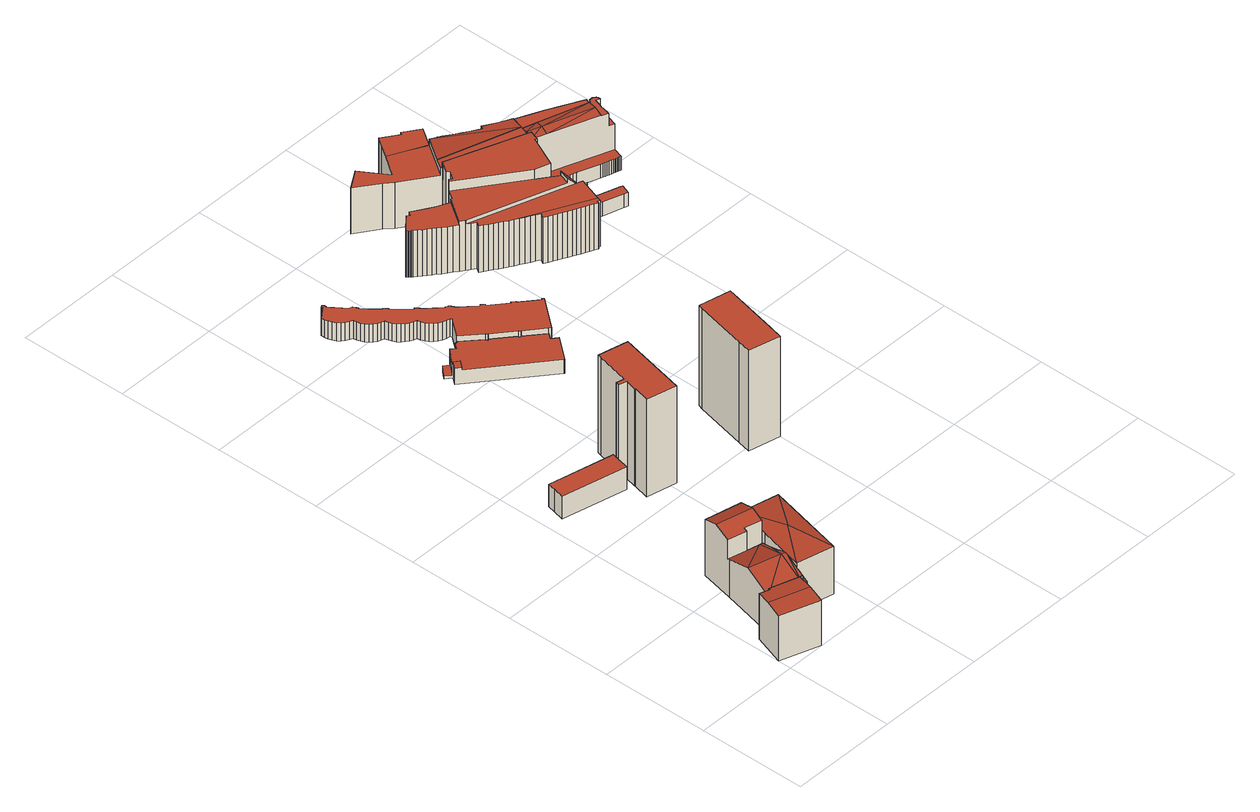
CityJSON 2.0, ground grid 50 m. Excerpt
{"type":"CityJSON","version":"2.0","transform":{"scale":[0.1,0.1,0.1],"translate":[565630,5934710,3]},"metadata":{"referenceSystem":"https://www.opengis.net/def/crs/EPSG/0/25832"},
"CityObjects":{
"building1":{"type":"Building","attributes":{"Gemeindeschluessel":"02000000","Geometrietyp2DReferenz":"3000","function":"31001_2071","roofType":"3100","measuredHeight":30.71,"storeysAboveGround":8},"geometry":[{"type":"MultiSurface","lod":"2","boundaries":[[[0,1,2,3]],[[1,4,2]],[[1,5,6,4]],[[6,7,8,9,4]],[[10,11,1,0]],[[10,0,12]],[[13,14,5,1]],[[11,15,16,13,1]],[[12,0,17]],[[18,19,20,21]],[[3,22,23,0]],[[0,23,24,17]],[[25,26,27,7,28]],[[7,27,29,8]],[[30,16,15,31]],[[32,33,34,35,9,8,29]],[[36,37,22,3,2,4,9,35]],[[38,25,28,39,30,31,40,41,18,21,42,43,36,35,34,44]],[[20,19,45,46,47]],[[48,46,45,49,24,23,22,37]],[[20,47,42,21]],[[48,37,36,43]],[[39,28,7,6,5,14]],[[40,31,15,11,10,12]],[[47,46,48,43,42]],[[38,44,50,51,52]],[[30,39,14,13,16]],[[50,44,34,33]],[[26,25,38,52]],[[41,40,12,17,24,49]],[[18,41,49,45,19]],[[51,50,33,32]],[[51,32,29,27,26,52]]],"semantics":{"surfaces":[{"type":"RoofSurface"},{"type":"WallSurface"},{"type":"GroundSurface"}],"values":[0,0,0,0,0,0,0,0,0,1,1,1,1,1,1,1,1,2,0,0,1,1,1,1,1,1,1,1,1,1,1,0,0]}}]},
"building2":{"type":"Building","attributes":{"Gemeindeschluessel":"02000000","Geometrietyp2DReferenz":"3000","function":"31001_2070","roofType":"3500","measuredHeight":25.97,"storeysAboveGround":8},"geometry":[{"type":"MultiSurface","lod":"2","boundaries":[[[53,54,55,56,57]],[[55,58,59]],[[60,58,55,54]],[[61,53,57,62]],[[63,60,54,53,61]],[[63,61,62,64,65,66]],[[67,64,62,57,56]],[[68,65,64,67]],[[59,58,66,65,68]],[[63,66,58,60]],[[59,68,67,56,55]]],"semantics":{"surfaces":[{"type":"RoofSurface"},{"type":"WallSurface"},{"type":"GroundSurface"}],"values":[0,0,0,1,1,2,1,1,1,1,0]}}]},
"building3":{"type":"Building","attributes":{"Gemeindeschluessel":"02000000","Geometrietyp2DReferenz":"3000","function":"31001_2010","roofType":"1000","measuredHeight":11.26,"storeysAboveGround":3},"geometry":[{"type":"MultiSurface","lod":"2","boundaries":[[[69,70,71,72,73,74]],[[75,76,77,78,79,80]],[[77,72,71,78]],[[78,71,70,79]],[[79,70,69,80]],[[75,74,73,76]],[[76,73,72,77]],[[75,80,69,74]]],"semantics":{"surfaces":[{"type":"RoofSurface"},{"type":"GroundSurface"},{"type":"WallSurface"}],"values":[0,1,2,2,2,2,2,2]}}]},
"building4":{"type":"Building","attributes":{"Gemeindeschluessel":"02000000","Geometrietyp2DReferenz":"3000","function":"31001_2010","roofType":"1000","measuredHeight":49,"storeysAboveGround":14},"geometry":[{"type":"MultiSurface","lod":"2","boundaries":[[[81,82,83,84]],[[84,83,85,86]],[[87,88,82,81]],[[89,90,91,92]],[[92,91,93,94]],[[95,96,97,98]],[[94,93,88,87]],[[99,85,83,82,88,93,91,90,100,97,96]],[[101,95,98,102,89,92,94,87,81,84,86]],[[95,101,99,96]],[[89,102,100,90]],[[102,98,97,100]],[[101,86,85,99]]],"semantics":{"surfaces":[{"type":"WallSurface"},{"type":"RoofSurface"},{"type":"GroundSurface"}],"values":[0,0,0,0,0,0,0,1,2,0,0,0,0]}}]},
"building5":{"type":"Building","attributes":{"Gemeindeschluessel":"02000000","Geometrietyp2DReferenz":"3000","function":"31001_2420","roofType":"1000","measuredHeight":8.14,"storeysAboveGround":1},"geometry":[{"type":"MultiSurface","lod":"2","boundaries":[[[103,104,105,106,107]],[[108,109,110,111]],[[112,107,106,113]],[[113,106,105,114]],[[115,110,109,116]],[[116,109,108,117]],[[118,119,120,121]],[[103,122,123,104]],[[124,125,126,127]],[[128,129,130,131]],[[132,133,134,135]],[[135,134,136,137]],[[137,136,138,139]],[[139,138,140,141]],[[141,140,142,143]],[[143,142,144,145]],[[145,144,146,147]],[[147,146,148,149]],[[149,148,150,151]],[[151,150,152,153]],[[153,152,154,155]],[[155,154,156,157]],[[130,129,156,154,152,150,148,146,144,142,140,138,136,134,133,158,126,125,159,123,122,115,116,117,120,119]],[[118,121,160,161,112,113,114,162,124,127,163,132,135,137,139,141,143,145,147,149,151,153,155,157,128,131]],[[118,131,130,119]],[[128,157,156,129]],[[132,163,158,133]],[[163,127,126,158]],[[124,162,159,125]],[[160,121,120,117,108,111]],[[161,160,111,110,115]],[[112,161,115,122,103,107]],[[162,114,105,104,123,159]]],"semantics":{"surfaces":[{"type":"RoofSurface"},{"type":"WallSurface"},{"type":"GroundSurface"}],"values":[0,0,1,1,1,1,1,1,1,1,1,1,1,1,1,1,1,1,1,1,1,1,0,2,1,1,1,1,1,1,1,1,1]}}]},
"building6":{"type":"Building","attributes":{"Gemeindeschluessel":"02000000","Geometrietyp2DReferenz":"3000","function":"31001_2050","roofType":"1000","measuredHeight":9,"storeysAboveGround":1},"geometry":[{"type":"MultiSurface","lod":"2","boundaries":[[[164,165,166,167,168,169,170,171,172,173,174,175,176,177,178,179,180,181,182,183,184,185,186,187,188,189,190,191,192,193,194,195,196,197,198,199,200,201,202,203,204,205,206,207,208,209,210,211,212,213,214,215,216,217,218,219,220,221,222,223,224,225,226,227,228,229,230,231,232,233,234,235,236,237,238,239,240,241,242,243,244,245,246,247,248,249,250]],[[251,252,253,254,255,256,257,258,259,260,261,262,263,264,265,266,267,268,269,270,271,272,273,274,275,276,277,278,279,280,281,282,283,284,285,286,287,288,289,290,291,292,293,294,295,296,297,298,299,300,301,302,303,304,305,306,307,308,309,310,311,312,313,314,315,316,317,318,319,320,321,322,323,324,325,326,327,328,329,330,331,332,333,334,335,336,337]],[[337,336,165,164]],[[336,335,166,165]],[[335,334,167,166]],[[334,333,168,167]],[[333,332,169,168]],[[332,331,170,169]],[[331,330,171,170]],[[330,329,172,171]],[[329,328,173,172]],[[328,327,174,173]],[[327,326,175,174]],[[326,325,176,175]],[[325,324,177,176]],[[324,323,178,177]],[[323,322,179,178]],[[322,321,180,179]],[[321,320,181,180]],[[320,319,182,181]],[[319,318,183,182]],[[318,317,184,183]],[[317,316,185,184]],[[316,315,186,185]],[[315,314,187,186]],[[314,313,188,187]],[[313,312,189,188]],[[312,311,190,189]],[[311,310,191,190]],[[310,309,192,191]],[[309,308,193,192]],[[308,307,194,193]],[[307,306,195,194]],[[306,305,196,195]],[[305,304,197,196]],[[304,303,198,197]],[[303,302,199,198]],[[302,301,200,199]],[[301,300,201,200]],[[300,299,202,201]],[[299,298,203,202]],[[298,297,204,203]],[[297,296,205,204]],[[296,295,206,205]],[[295,294,207,206]],[[294,293,208,207]],[[293,292,209,208]],[[292,291,210,209]],[[291,290,211,210]],[[290,289,212,211]],[[289,288,213,212]],[[288,287,214,213]],[[287,286,215,214]],[[286,285,216,215]],[[285,284,217,216]],[[284,283,218,217]],[[283,282,219,218]],[[282,281,220,219]],[[281,280,221,220]],[[280,279,222,221]],[[279,278,223,222]],[[278,277,224,223]],[[277,276,225,224]],[[276,275,226,225]],[[275,274,227,226]],[[274,273,228,227]],[[273,272,229,228]],[[272,271,230,229]],[[271,270,231,230]],[[270,269,232,231]],[[269,268,233,232]],[[268,267,234,233]],[[267,266,235,234]],[[266,265,236,235]],[[265,264,237,236]],[[264,263,238,237]],[[263,262,239,238]],[[262,261,240,239]],[[261,260,241,240]],[[260,259,242,241]],[[259,258,243,242]],[[258,257,244,243]],[[257,256,245,244]],[[256,255,246,245]],[[255,254,247,246]],[[254,253,248,247]],[[253,252,249,248]],[[252,251,250,249]],[[251,337,164,250]]],"semantics":{"surfaces":[{"type":"GroundSurface"},{"type":"RoofSurface"},{"type":"WallSurface"}],"values":[0,1,2,2,2,2,2,2,2,2,2,2,2,2,2,2,2,2,2,2,2,2,2,2,2,2,2,2,2,2,2,2,2,2,2,2,2,2,2,2,2,2,2,2,2,2,2,2,2,2,2,2,2,2,2,2,2,2,2,2,2,2,2,2,2,2,2,2,2,2,2,2,2,2,2,2,2,2,2,2,2,2,2,2,2,2,2,2,2]}}]},
"building7":{"type":"Building","attributes":{"Gemeindeschluessel":"02000000","Geometrietyp2DReferenz":"3000","function":"31001_2010","roofType":"1000","measuredHeight":50.51,"storeysAboveGround":14},"geometry":[{"type":"MultiSurface","lod":"2","boundaries":[[[338,339,340,341,342,343,344,345]],[[346,347,348,349,350,351,352,353]],[[346,345,344,347]],[[347,344,343,348]],[[348,343,342,349]],[[349,342,341,350]],[[350,341,340,351]],[[351,340,339,352]],[[352,339,338,353]],[[353,338,345,346]]],"semantics":{"surfaces":[{"type":"RoofSurface"},{"type":"GroundSurface"},{"type":"WallSurface"}],"values":[0,1,2,2,2,2,2,2,2,2]}}]},
"building8":{"type":"Building","attributes":{"Gemeindeschluessel":"02000000","Geometrietyp2DReferenz":"3000","function":"31001_2010","roofType":"1000","measuredHeight":29.87,"storeysAboveGround":7},"geometry":[{"type":"MultiSurface","lod":"2","boundaries":[[[354,355,356,357,358,359,360,361,362,363,364,365,366,367,368,369,370,371,372,373,374,375,376,377]],[[378,379,380,381,382,383,384,385]],[[386,387,388,389,390,391,392,393,394]],[[395,396,397,398,399,400,401,402,403,404,405,406,407,408]],[[409,410,411,412,413,414,415,416,417,418,419,420]],[[421,422,423,424,425,426,427]],[[428,429,430,431,432,433,434,435,436,437,438,439,440,441,442,443,444,445,446,447,448,406,405]],[[449,450,451,452,453,454,455,456]],[[457,458,459]],[[457,460,461,462,463,464,465,466,467,468,469,470,471,472,473,458]],[[474,475,476,477,478,479,480,481,482,483,484,485,486,487,488,489,490,491,492,493]],[[408,494,495,496,497,498,499]],[[500,501,502]],[[503,504,505,506,507,508,509,510,511,512,513,514,515,516,517,518,519,520,521,522,523,524,525,526,527,528,529,530]],[[531,532,533]],[[532,534,535]],[[536,532,531]],[[537,536,531]],[[538,534,532]],[[536,539,538,532]],[[540,541,542,543]],[[544,545,546,547,548,549,550,551,552,553,554,555,556,557,558,559,560,561,562,563,564,565]],[[566,567,568,569,570,571,572,573,574,575,576]],[[577,377,376,578]],[[578,376,375,579]],[[579,375,374,580]],[[580,374,373,581]],[[581,373,372,582]],[[582,372,371,583]],[[583,371,370,584]],[[585,368,367,586]],[[586,367,366,587]],[[587,366,365,588]],[[588,365,364,589]],[[589,364,363,590]],[[590,363,362,591]],[[591,362,361,592]],[[592,361,360,593]],[[593,360,359,594]],[[594,359,358,595]],[[595,358,357,596]],[[596,357,356,597]],[[597,356,355,598]],[[598,355,354,599]],[[599,354,377,577]],[[600,385,384,601]],[[601,384,383,602]],[[603,379,378,604]],[[368,394,393,369]],[[605,386,394,368,585]],[[408,407,494]],[[606,404,403,607]],[[607,403,402,608]],[[608,402,401,609]],[[609,401,400,610]],[[610,400,399,611]],[[611,399,398,612]],[[612,398,397,613]],[[613,397,396,614]],[[615,412,411,616]],[[616,411,410,617]],[[617,410,409,618]],[[454,419,418,455]],[[619,416,415,620]],[[492,415,414,390,493]],[[390,414,413,391]],[[621,426,425,622]],[[622,425,424,623]],[[623,424,423,624]],[[571,422,421,572]],[[625,448,447,626]],[[626,447,446,627]],[[627,446,445,628]],[[628,445,444,629]],[[629,444,443,630]],[[630,443,442,631]],[[631,442,441,632]],[[632,441,440,633]],[[633,440,439,634]],[[634,439,438,635]],[[635,438,437,636]],[[636,437,436,637]],[[637,436,435,638]],[[638,435,434,639]],[[639,434,433,640]],[[640,433,432,641]],[[641,432,431,642]],[[642,431,430,643]],[[643,430,429,644]],[[644,429,428,645]],[[450,457,459,451]],[[646,472,471,647]],[[647,471,470,648]],[[648,470,469,649]],[[649,469,468,650]],[[650,468,467,651]],[[651,467,466,652]],[[652,466,465,653]],[[653,465,464,654]],[[654,464,463,655]],[[655,463,462,656]],[[656,462,461,657]],[[658,491,490,659]],[[659,490,489,660]],[[660,489,488,661]],[[661,488,487,662]],[[662,487,486,663]],[[663,486,485,664]],[[664,485,484,665]],[[665,484,483,666]],[[666,483,482,667]],[[667,482,481,668]],[[668,481,480,669]],[[669,480,479,670]],[[670,479,478,671]],[[671,478,477,672]],[[672,477,476,673]],[[673,476,475,674]],[[388,499,498,389]],[[496,502,501,497]],[[675,530,529,676]],[[676,529,528,677]],[[677,528,527,678]],[[678,527,526,679]],[[679,526,525,680]],[[680,525,524,681]],[[681,524,523,682]],[[682,523,522,683]],[[683,522,521,684]],[[684,521,520,685]],[[685,520,519,686]],[[686,519,518,687]],[[687,518,517,688]],[[688,517,516,689]],[[689,516,515,690]],[[690,515,514,691]],[[691,514,513,692]],[[692,513,512,693]],[[693,512,511,694]],[[694,511,510,695]],[[695,510,509,696]],[[696,509,508,697]],[[697,508,507,698]],[[698,507,506,699]],[[700,701,702,703]],[[704,705,706,707]],[[708,709,710,711]],[[564,712,713,565]],[[714,713,715,716]],[[542,717,718,543]],[[719,720,721,722]],[[722,721,723,724]],[[724,723,725,726]],[[726,725,727,728]],[[728,727,729,730]],[[730,729,731,732]],[[732,731,733,734]],[[734,733,735,736]],[[736,735,737,738]],[[738,737,739,740]],[[740,739,741,742]],[[742,741,743,744]],[[744,743,745,746]],[[746,745,747,748]],[[748,747,749,750]],[[750,749,751,752]],[[753,562,561,754]],[[754,561,560,755]],[[755,560,559,756]],[[756,559,558,757]],[[757,558,557,758]],[[758,557,556,759]],[[759,556,555,760]],[[760,555,554,761]],[[761,554,553,762]],[[762,553,552,763]],[[763,552,551,764]],[[764,551,550,765]],[[765,550,549,766]],[[766,549,548,767]],[[767,548,547,768]],[[768,547,546,769]],[[769,546,545,770]],[[770,545,544,771]],[[772,773,774,775]],[[775,774,776,777]],[[777,776,778,779]],[[779,778,780,781]],[[781,780,782,783]],[[783,782,784,785]],[[785,784,786,787]],[[787,786,788,789]],[[789,788,790,791]],[[791,790,792,793]],[[793,792,794,795]],[[795,794,796,797]],[[563,798,712,564]],[[799,570,569,800]],[[800,569,568,801]],[[801,568,567,802]],[[802,567,566,803]],[[804,576,575,805]],[[805,575,574,806]],[[807,808,809,810]],[[810,809,811,812]],[[752,751,813,814]],[[815,816,817,818]],[[818,817,819,820]],[[504,503,540,543,718,821,537,531,533]],[[819,817,816,813,751,749,747,745,743,741,739,737,735,733,731,729,727,725,723,721,720,822,823,821,718,717,715,713,712,798,796,794,792,790,788,786,784,782,780,778,776,774,773]],[[753,754,755,756,757,758,759,760,761,762,763,764,765,766,767,768,769,770,771,714,716,824,675,676,677,678,679,680,681,682,683,684,685,686,687,688,689,690,691,692,693,694,695,696,697,698,699,619,620,658,659,660,661,662,663,664,665,666,667,668,669,670,671,672,673,674,825,625,626,627,628,629,630,631,632,633,634,635,636,637,638,639,640,641,642,643,644,645,606,607,608,609,610,611,612,613,614,605,585,586,587,588,589,590,591,592,593,594,595,596,597,598,599,577,578,579,580,581,582,583,584,826,615,616,617,618,827,828,603,604,600,601,602,621,622,623,624,799,800,801,802,803,804,805,806,646,647,648,649,650,651,652,653,654,655,656,657,829,830,704,707,807,810,812,708,711,831,832,719,722,724,726,728,730,732,734,736,738,740,742,744,746,748,750,752,814,815,818,820,772,775,777,779,781,783,785,787,789,791,793,795,797]],[[474,493,390,389,498,497,501,500]],[[625,825,495,494,407,406,448]],[[825,674,475,474,500,502,496,495]],[[675,824,541,540,503,530]],[[831,711,710,703,702,833,538,539]],[[815,814,813,816]],[[804,803,566,576]],[[772,820,819,773]],[[753,797,796,798,563,562]],[[824,716,715,717,542,541]],[[714,771,544,565,713]],[[719,832,822,720]],[[709,708,812,811]],[[808,807,707,706]],[[704,830,834,701,700,705]],[[832,831,539,823,822]],[[821,823,539,536,537]],[[834,830,829,835]],[[836,837,534,538,833]],[[449,456,535]],[[829,657,461,460,838,835]],[[646,806,574,573,473,472]],[[837,836,838,460,457,450,449]],[[381,380,452,451,459,458]],[[799,624,423,422,571,570]],[[658,620,415,492,491]],[[619,699,506,505,417,416]],[[505,504,533,456,455,418,417]],[[828,827,420,419,454,453]],[[827,618,409,420]],[[606,645,428,405,404]],[[605,614,396,395,387,386]],[[395,408,499,388,387]],[[615,826,392,391,413,412]],[[600,604,378,385]],[[603,828,453,452,380,379]],[[381,458,473,573,572,421,427,382]],[[621,602,383,382,427,426]],[[826,584,370,369,393,392]],[[808,706,705,700,703,710,709,811,809]],[[836,833,702,701,834,835,838]],[[534,837,449,535]],[[532,535,456,533]]],"semantics":{"surfaces":[{"type":"RoofSurface"},{"type":"WallSurface"},{"type":"GroundSurface"}],"values":[0,0,0,0,0,0,0,0,0,0,0,0,0,0,0,0,0,0,0,0,0,0,0,1,1,1,1,1,1,1,1,1,1,1,1,1,1,1,1,1,1,1,1,1,1,1,1,1,1,1,1,1,1,1,1,1,1,1,1,1,1,1,1,1,1,1,1,1,1,1,1,1,1,1,1,1,1,1,1,1,1,1,1,1,1,1,1,1,1,1,1,1,1,1,1,1,1,1,1,1,1,1,1,1,1,1,1,1,1,1,1,1,1,1,1,1,1,1,1,1,1,1,1,1,1,1,1,1,1,1,1,1,1,1,1,1,1,1,1,1,1,1,1,1,1,1,1,1,1,1,1,1,1,1,1,1,1,1,1,1,1,1,1,1,1,1,1,1,1,1,1,1,1,1,1,1,1,1,1,1,1,1,1,1,1,1,1,1,1,1,1,1,1,1,1,1,1,1,1,1,1,1,1,1,1,1,1,1,1,0,2,1,1,1,1,1,1,1,1,1,1,1,1,1,1,1,1,1,1,1,1,1,1,1,1,1,1,1,1,1,1,1,1,1,1,1,1,1,1,1,0,0,0,0]}}]}
},
"vertices":[
[240,152,198],[272,291,248],[98,198,198],[97,198,198],[128,331,248],[305,430,198],[304,430,198],[245,444,198],[158,464,198],[156,455,202],[291,282,247],[292,286,248],[259,145,198],[307,381,215],[318,427,198],[300,322,235],[294,324,236],[239,150,198],[180,3,12],[180,3,240],[179,0,239],[179,0,12],[97,198,239],[240,152,239],[239,150,239],[249,460,12],[249,460,298],[245,444,293],[245,444,12],[158,464,293],[294,324,12],[300,322,12],[175,538,319],[191,611,293],[191,611,12],[156,455,12],[95,188,12],[95,188,240],[328,441,12],[318,427,12],[259,145,12],[227,153,12],[1,59,12],[48,203,12],[359,574,12],[203,78,247],[26,136,247],[1,59,239],[48,203,240],[227,153,239],[359,574,293],[342,500,319],[328,441,298],
[441,170,249],[441,171,249],[400,372,269],[274,211,249],[274,209,249],[528,535,249],[360,573,249],[490,381,249],[441,170,9],[274,209,9],[490,381,9],[323,419,9],[359,574,9],[528,535,9],[323,419,249],[359,574,249],
[368,1243,151],[71,1310,151],[62,1272,151],[52,1223,151],[348,1155,151],[360,1207,151],[360,1207,38],[348,1155,38],[52,1223,38],[62,1272,38],[71,1310,38],[368,1243,38],
[368,1071,36],[368,1071,526],[385,1143,526],[385,1143,36],[385,1147,526],[385,1147,36],[505,1040,36],[505,1040,526],[435,1368,36],[435,1368,526],[439,1386,526],[439,1386,36],[576,1355,526],[576,1355,36],[360,1207,36],[360,1207,526],[364,1224,526],[364,1224,36],[397,1198,526],[401,1216,526],[397,1198,36],[401,1216,36],
[398,2102,46],[428,2140,58],[405,2158,58],[386,2136,51],[374,2121,46],[397,2051,114],[422,2082,114],[401,2099,114],[376,2068,114],[374,2121,33],[386,2136,33],[405,2158,33],[401,2099,103],[422,2082,103],[397,2051,103],[707,1798,33],[707,1798,103],[706,1799,103],[706,1799,33],[398,2102,103],[428,2140,103],[434,2141,33],[434,2141,103],[457,2168,103],[457,2168,33],[762,1923,33],[762,1923,103],[790,1900,103],[790,1900,33],[499,2176,33],[499,2176,103],[502,2173,103],[502,2173,33],[510,2180,103],[510,2180,33],[594,2104,103],[594,2104,33],[592,2102,103],[592,2102,33],[599,2096,103],[599,2096,33],[602,2098,103],[602,2098,33],[692,2023,103],[692,2023,33],[689,2020,103],[689,2020,33],[696,2014,103],[696,2014,33],[699,2016,103],[699,2016,33],[781,1948,103],[781,1948,33],[775,1940,103],[775,1940,33],[479,2151,103],[429,2139,103],[376,2068,33],[401,2099,33],[429,2139,33],[479,2151,33],
[304,2667,39],[360,2595,39],[362,2597,39],[368,2590,39],[371,2593,39],[381,2580,39],[378,2578,39],[383,2572,39],[380,2569,39],[440,2498,39],[444,2501,39],[458,2484,39],[454,2481,39],[522,2408,39],[526,2412,39],[540,2397,39],[537,2394,39],[607,2326,39],[610,2329,39],[619,2321,39],[622,2324,39],[630,2316,39],[627,2313,39],[635,2305,39],[632,2302,39],[705,2233,39],[710,2238,39],[725,2224,39],[721,2219,39],[797,2156,39],[801,2161,39],[817,2147,39],[814,2144,39],[891,2080,39],[894,2085,39],[902,2079,39],[790,1941,39],[781,1948,39],[699,2016,39],[696,2014,39],[689,2020,39],[692,2023,39],[602,2098,39],[599,2096,39],[592,2102,39],[594,2104,39],[510,2180,39],[575,2260,39],[570,2267,39],[553,2269,39],[536,2275,39],[521,2283,39],[507,2294,39],[496,2307,39],[487,2322,39],[481,2338,39],[478,2355,39],[462,2359,39],[447,2366,39],[433,2375,39],[421,2386,39],[410,2399,39],[402,2414,39],[397,2429,39],[393,2446,39],[378,2450,39],[363,2456,39],[349,2465,39],[338,2477,39],[328,2490,39],[321,2505,39],[316,2520,39],[315,2537,39],[299,2543,39],[284,2551,39],[272,2562,39],[261,2575,39],[253,2590,39],[247,2606,39],[244,2622,39],[244,2639,39],[294,2677,39],[291,2681,39],[299,2687,39],[306,2678,39],[303,2676,39],[307,2670,39],[307,2670,129],[303,2676,129],[306,2678,129],[299,2687,129],[291,2681,129],[294,2677,129],[244,2639,129],[244,2622,129],[247,2606,129],[253,2590,129],[261,2575,129],[272,2562,129],[284,2551,129],[299,2543,129],[315,2537,129],[316,2520,129],[321,2505,129],[328,2490,129],[338,2477,129],[349,2465,129],[363,2456,129],[378,2450,129],[393,2446,129],[397,2429,129],[402,2414,129],[410,2399,129],[421,2386,129],[433,2375,129],[447,2366,129],[462,2359,129],[478,2355,129],[481,2338,129],[487,2322,129],[496,2307,129],[507,2294,129],[521,2283,129],[536,2275,129],[553,2269,129],[570,2267,129],[575,2260,129],[510,2180,129],[594,2104,129],[592,2102,129],[599,2096,129],[602,2098,129],[692,2023,129],[689,2020,129],[696,2014,129],[699,2016,129],[781,1948,129],[790,1941,129],[902,2079,129],[894,2085,129],[891,2080,129],[814,2144,129],[817,2147,129],[801,2161,129],[797,2156,129],[721,2219,129],[725,2224,129],[710,2238,129],[705,2233,129],[632,2302,129],[635,2305,129],[627,2313,129],[630,2316,129],[622,2324,129],[619,2321,129],[610,2329,129],[607,2326,129],[537,2394,129],[540,2397,129],[526,2412,129],[522,2408,129],[454,2481,129],[458,2484,129],[444,2501,129],[440,2498,129],[380,2569,129],[383,2572,129],[378,2578,129],[381,2580,129],[371,2593,129],[368,2590,129],[362,2597,129],[360,2595,129],[304,2667,129],
[982,933,535],[996,995,535],[1050,1233,535],[1055,1256,535],[911,1288,535],[906,1266,535],[852,1028,535],[838,965,535],[838,965,30],[852,1028,30],[906,1266,30],[911,1288,30],[1055,1256,30],[1050,1233,30],[996,995,30],[982,933,30],
[742,2645,249],[746,2642,249],[749,2638,249],[753,2635,249],[756,2632,249],[760,2628,249],[774,2617,249],[788,2605,249],[803,2593,249],[817,2582,249],[832,2571,249],[846,2559,249],[865,2545,249],[884,2532,249],[903,2518,249],[981,2633,249],[928,2657,249],[892,2677,249],[858,2698,249],[841,2710,249],[834,2714,249],[819,2697,249],[807,2707,249],[739,2648,249],[893,2904,248],[927,2874,248],[1076,2770,248],[1180,2923,248],[1019,3003,248],[954,2911,248],[876,3032,248],[789,2976,248],[922,2505,267],[923,2504,267],[1352,2362,267],[1368,2411,267],[1284,2471,267],[1012,2667,267],[987,2630,267],[981,2633,267],[903,2518,267],[923,2504,249],[941,2491,249],[960,2478,249],[948,2459,249],[965,2448,249],[981,2437,249],[998,2426,249],[1015,2415,249],[1032,2405,249],[1049,2394,249],[1056,2390,249],[1379,2231,249],[1415,2341,249],[1385,2351,249],[1046,2715,316],[1059,2705,316],[1033,2668,316],[1019,2677,316],[1012,2667,316],[1284,2471,316],[1351,2449,316],[1417,2589,316],[1425,2585,316],[1440,2629,316],[1080,2764,316],[1078,2761,316],[1180,2923,247],[1237,3006,247],[1165,3056,247],[1158,3045,247],[1084,3096,247],[1059,3061,247],[1019,3003,247],[1068,2383,249],[1087,2372,249],[1106,2361,249],[1125,2350,249],[1144,2339,249],[1163,2329,249],[1152,2309,249],[1170,2299,249],[1188,2290,249],[1206,2281,249],[1224,2272,249],[1242,2263,249],[1260,2254,249],[1276,2246,249],[1293,2239,249],[1309,2231,249],[1326,2224,249],[1342,2216,249],[1359,2209,249],[1362,2217,249],[1373,2213,249],[1457,2681,285],[1463,2700,285],[1104,2812,285],[1076,2770,285],[1082,2766,285],[1080,2764,285],[1440,2629,285],[1446,2647,285],[1463,2700,287],[1180,2923,279],[1104,2812,287],[1485,2763,280],[1432,2790,280],[1370,2824,280],[1362,2809,281],[1339,2823,281],[1316,2837,281],[1293,2851,281],[1271,2866,280],[1248,2881,280],[1226,2896,280],[1220,2900,279],[1215,2904,279],[1210,2907,279],[1208,2908,279],[1452,2350,86],[1516,2329,86],[1608,2299,86],[1625,2293,86],[1639,2335,86],[1632,2338,86],[1525,2373,86],[1510,2379,86],[1495,2385,86],[1481,2391,86],[1466,2398,86],[1451,2404,86],[1436,2410,86],[1422,2417,86],[1408,2423,86],[1393,2429,86],[1379,2436,86],[1365,2442,86],[1351,2449,86],[1284,2471,86],[1415,2341,210],[1422,2360,210],[1422,2360,209],[1425,2369,209],[1368,2411,290],[1352,2362,290],[1452,2350,213],[1425,2369,213],[1422,2360,213],[1780,2502,86],[1440,2629,86],[1425,2585,86],[1430,2582,86],[1443,2576,86],[1457,2570,86],[1470,2564,86],[1484,2558,86],[1497,2552,86],[1511,2546,86],[1525,2541,86],[1539,2535,86],[1552,2529,86],[1566,2524,86],[1580,2519,86],[1678,2484,86],[1688,2481,86],[1697,2478,86],[1706,2475,86],[1715,2472,86],[1725,2470,86],[1734,2467,86],[1740,2465,86],[1745,2464,86],[1751,2462,86],[1756,2461,86],[1762,2459,86],[1767,2457,86],[1503,2605,280],[1516,2642,289],[1440,2629,280],[1528,2680,280],[1452,2664,289],[1738,2566,289],[1724,2523,280],[1752,2610,280],[1752,2609,280],[1780,2502,216],[1792,2544,216],[1765,2551,216],[1754,2511,216],[1774,2577,216],[1775,2577,216],[1777,2577,216],[1779,2577,216],[1781,2577,216],[1783,2578,216],[1784,2578,216],[1786,2579,216],[1788,2580,216],[1789,2581,216],[1791,2582,216],[1792,2583,216],[1793,2584,216],[1794,2586,216],[1795,2587,216],[1796,2589,216],[1797,2591,216],[1798,2592,216],[1798,2594,216],[1798,2595,216],[1779,2601,216],[1772,2577,216],[1240,2987,83],[1237,2989,83],[1241,2995,83],[1238,2997,83],[1242,3002,83],[1237,3006,83],[1180,2923,83],[1208,2908,83],[1204,2911,83],[1199,2915,83],[1193,2919,83],[739,2648,17],[807,2707,17],[819,2697,17],[834,2714,17],[841,2710,17],[858,2698,17],[892,2677,17],[928,2657,17],[903,2518,17],[884,2532,17],[865,2545,17],[846,2559,17],[832,2571,17],[817,2582,17],[803,2593,17],[788,2605,17],[774,2617,17],[760,2628,17],[756,2632,17],[753,2635,17],[749,2638,17],[746,2642,17],[742,2645,17],[789,2976,17],[876,3032,17],[954,2911,17],[927,2874,17],[893,2904,17],[922,2505,17],[1049,2394,17],[1032,2405,17],[1015,2415,17],[998,2426,17],[981,2437,17],[965,2448,17],[948,2459,17],[960,2478,17],[941,2491,17],[1019,2677,17],[1033,2668,17],[1059,2705,17],[1046,2715,17],[1417,2589,17],[1351,2449,17],[1059,3061,17],[1084,3096,17],[1158,3045,17],[1165,3056,17],[1373,2213,17],[1362,2217,17],[1359,2209,17],[1342,2216,17],[1326,2224,17],[1309,2231,17],[1293,2239,17],[1276,2246,17],[1260,2254,17],[1242,2263,17],[1224,2272,17],[1206,2281,17],[1188,2290,17],[1170,2299,17],[1152,2309,17],[1163,2329,17],[1144,2339,17],[1125,2350,17],[1106,2361,17],[1087,2372,17],[1068,2383,17],[1210,2907,17],[1215,2904,17],[1220,2900,17],[1226,2896,17],[1248,2881,17],[1271,2866,17],[1293,2851,17],[1316,2837,17],[1339,2823,17],[1362,2809,17],[1370,2824,17],[1432,2790,17],[1365,2442,17],[1379,2436,17],[1393,2429,17],[1408,2423,17],[1422,2417,17],[1436,2410,17],[1451,2404,17],[1466,2398,17],[1481,2391,17],[1495,2385,17],[1510,2379,17],[1525,2373,17],[1632,2338,17],[1639,2335,17],[1625,2293,17],[1608,2299,17],[1516,2329,17],[1767,2457,17],[1762,2459,17],[1756,2461,17],[1751,2462,17],[1745,2464,17],[1740,2465,17],[1734,2467,17],[1725,2470,17],[1715,2472,17],[1706,2475,17],[1697,2478,17],[1688,2481,17],[1678,2484,17],[1580,2519,17],[1566,2524,17],[1552,2529,17],[1539,2535,17],[1525,2541,17],[1511,2546,17],[1497,2552,17],[1484,2558,17],[1470,2564,17],[1457,2570,17],[1443,2576,17],[1430,2582,17],[1601,2711,83],[1601,2711,278],[1759,2632,278],[1759,2632,83],[1624,2702,17],[1624,2702,83],[1689,2678,83],[1689,2678,17],[1749,2640,17],[1749,2640,83],[1760,2637,83],[1760,2637,17],[1779,2601,278],[1772,2577,278],[1772,2577,17],[1764,2552,278],[1764,2552,17],[1765,2551,278],[1754,2511,278],[1757,2610,17],[1757,2610,278],[1758,2611,278],[1758,2611,17],[1759,2613,278],[1759,2613,17],[1760,2614,278],[1760,2614,17],[1761,2616,278],[1761,2616,17],[1763,2617,278],[1763,2617,17],[1764,2618,278],[1764,2618,17],[1766,2619,278],[1766,2619,17],[1768,2620,278],[1768,2620,17],[1769,2620,278],[1769,2620,17],[1771,2621,278],[1771,2621,17],[1773,2621,278],[1773,2621,17],[1775,2621,278],[1775,2621,17],[1777,2621,278],[1777,2621,17],[1779,2621,278],[1779,2621,17],[1781,2621,278],[1781,2621,17],[1783,2621,278],[1783,2621,17],[1798,2594,17],[1798,2592,17],[1797,2591,17],[1796,2589,17],[1795,2587,17],[1794,2586,17],[1793,2584,17],[1792,2583,17],[1791,2582,17],[1789,2581,17],[1788,2580,17],[1786,2579,17],[1784,2578,17],[1783,2578,17],[1781,2577,17],[1779,2577,17],[1777,2577,17],[1775,2577,17],[1774,2577,17],[1791,2616,17],[1791,2616,278],[1792,2615,278],[1792,2615,17],[1794,2613,278],[1794,2613,17],[1795,2612,278],[1795,2612,17],[1796,2610,278],[1796,2610,17],[1797,2609,278],[1797,2609,17],[1797,2607,278],[1797,2607,17],[1798,2605,278],[1798,2605,17],[1798,2603,278],[1798,2603,17],[1799,2601,278],[1799,2601,17],[1799,2600,278],[1799,2600,17],[1799,2598,278],[1799,2598,17],[1799,2596,278],[1799,2596,17],[1798,2595,278],[1242,3002,17],[1238,2997,17],[1241,2995,17],[1237,2989,17],[1240,2987,17],[1193,2919,17],[1199,2915,17],[1204,2911,17],[1756,2655,17],[1756,2655,83],[1754,2650,83],[1754,2650,17],[1752,2651,83],[1752,2651,17],[1784,2620,278],[1784,2620,17],[1786,2619,17],[1786,2619,278],[1788,2618,278],[1788,2618,17],[1790,2617,278],[1790,2617,17],[1724,2523,278],[1756,2608,278],[1752,2609,278],[1792,2544,17],[1422,2360,17],[987,2630,17],[1078,2761,17],[1082,2766,17],[1495,2758,17],[1559,2729,17],[1752,2609,17],[1756,2608,17],[1752,2610,278],[1559,2729,278],[1495,2758,278],[1463,2700,278],[1463,2700,280],[1485,2763,278]
]}
